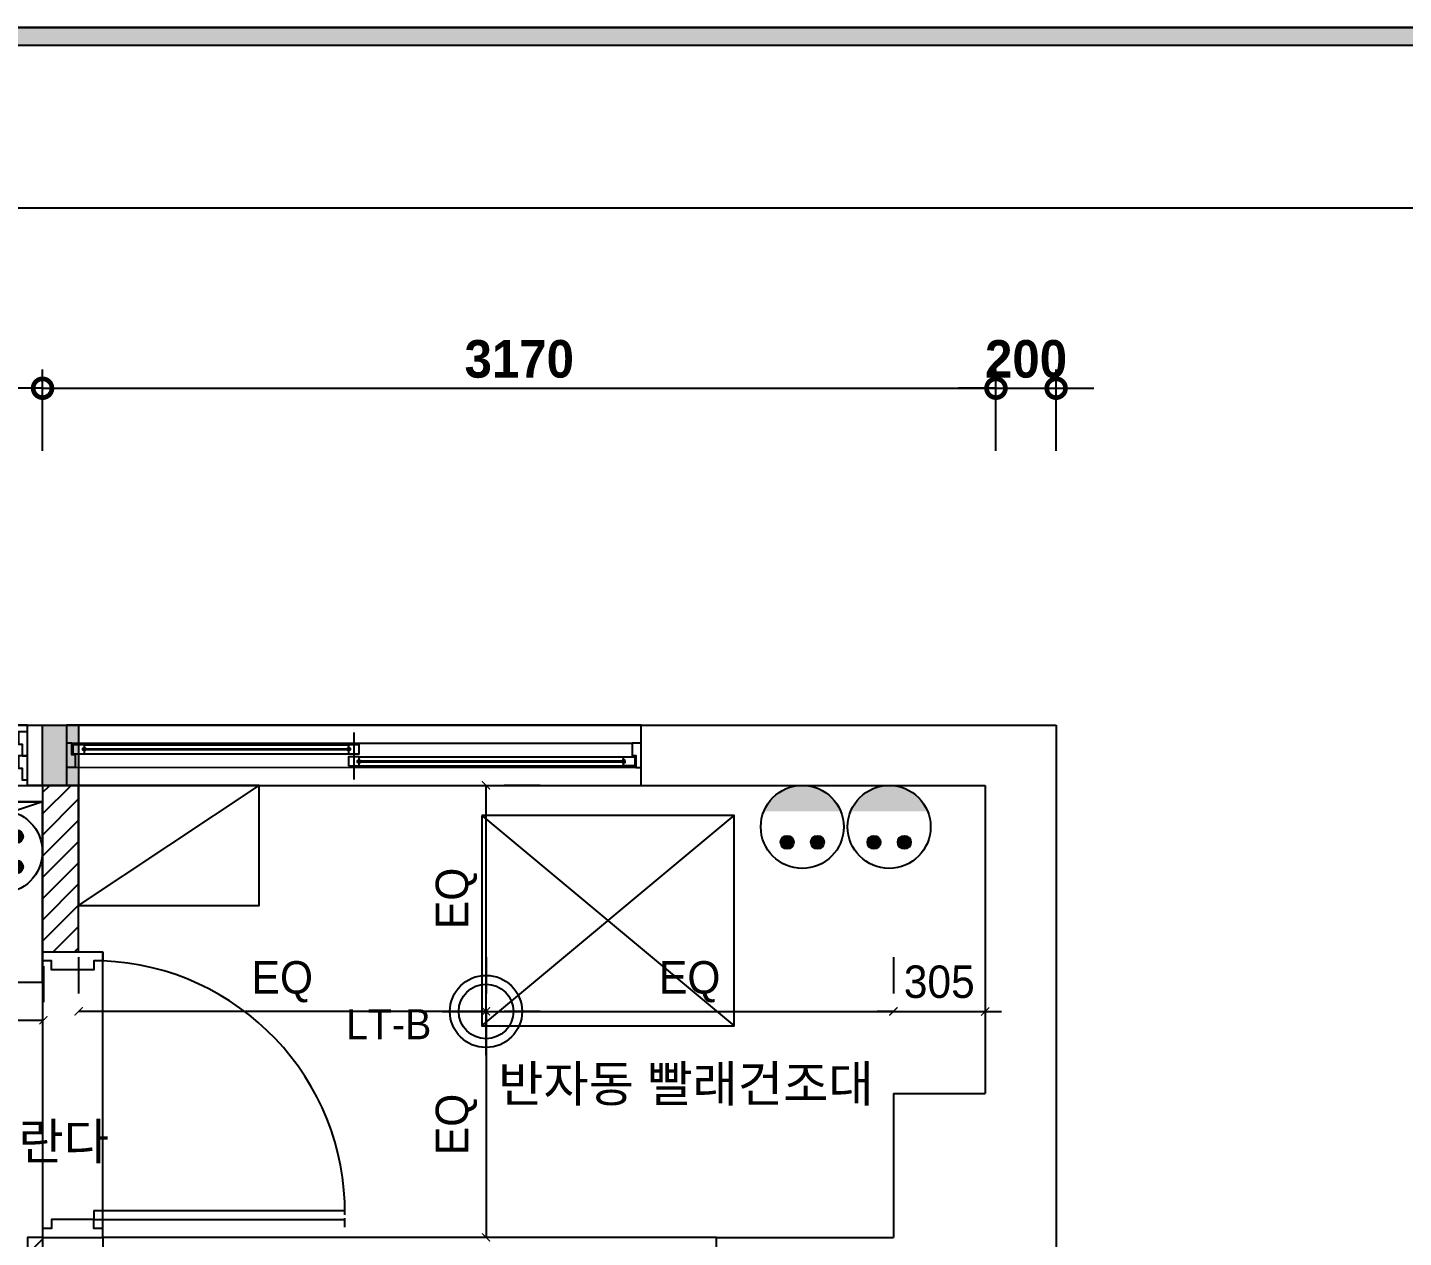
# Model space of a CAD drawing. Header units: inches. Extents: x 4138 to 127072, y -26315 to 43858.
# Drawn here: x 71249 to 75824, y 19049 to 23074 of the extents above; entities that cross this region are included whole.
import ezdxf
from ezdxf.enums import TextEntityAlignment as Align

# ---------------------------------------------------------------- set-up
doc = ezdxf.new("R2010")
doc.units = ezdxf.units.IN
doc.header["$LTSCALE"] = 50
doc.header["$MEASUREMENT"] = 0
for name, color, linetype in [('0-ELC TEXT', 7, 'Continuous'), ('0-LINE', 7, 'Continuous'), ('02-WAL', 2, 'Continuous'), ('03-WAL NEW', 3, 'Continuous'), ('04-WIN', 4, 'Continuous'), ('04-WIN TEXT', 4, 'Continuous'), ('06-FUR', 6, 'Continuous'), ('07-DIM', 5, 'Continuous'), ('07-DIM WAL', 5, 'Continuous'), ('FORM(YOURNAME)-11', 1, 'Continuous'), ('RC-LIGHT', 7, 'Continuous'), ('도면층2', 2, 'Continuous'), ('도면층4', 4, 'Continuous'), ('도면층5', 5, 'Continuous'), ('설비', 7, 'Continuous')]:
    doc.layers.add(name, color=color, linetype=linetype)
doc.styles.add('YOURNAME', font='HY울릉도M.TTF')
doc.styles.add('넥슨고딕', font='')
doc.styles.add('코레일둥고', font='Korail_Round_Gothic_Medium.ttf')
doc.styles.get('넥슨고딕').set_extended_font_data('NEXON Lv1 Gothic Bold', bold=True)
doc.dimstyles.new('50', dxfattribs={"dimscale": 50, "dimtxt": 2.5, "dimasz": 2.5, "dimexe": 1.25, "dimexo": 2, "dimtad": 1, "dimdec": 0, "dimtxsty": '넥슨고딕', "dimblk": 'DOTSMALL', "dimcen": 2.5, "dimclrd": 1, "dimclre": 1, "dimclrt": 2, "dimadec": 0, "dimazin": 0, "dimtfac": 1, "dimtdec": 0, "dimtix": 1, "dimtmove": 0, "dimatfit": 3, "dimldrblk": 'DOTSMALL', "dimfxl": 1.25, "dimarcsym": 0})
doc.dimstyles.new('YOURNAME-60', dxfattribs={"dimscale": 60, "dimtxt": 1.8, "dimasz": 0.9, "dimexe": 1, "dimexo": 3, "dimgap": 0.7, "dimtad": 1, "dimdec": 0, "dimzin": 0, "dimdsep": 46, "dimtxsty": 'YOURNAME', "dimblk": 'ARCHTICK', "dimcen": 0, "dimclrd": 1, "dimclre": 1, "dimclrt": 7, "dimadec": 0, "dimazin": 0, "dimtfac": 1, "dimtdec": 0, "dimtix": 1, "dimtmove": 2, "dimatfit": 3, "dimldrblk": 'ARCHTICK', "dimfxl": 1, "dimtolj": 1, "dimtzin": 0, "dimarcsym": 0})

# ---------------------------------------------------------------- blocks, each defined once
blk = doc.blocks.new('FORM-PLAN')
at = {"layer": 'FORM(YOURNAME)-11'}
h = blk.add_hatch(color=256, dxfattribs=at)
h.dxf.hatch_style = 1
h.paths.add_polyline_path([(-71444, 55115), (10556, 55115), (10556, 54915), (-71444, 54915)])
h.paths.add_polyline_path([(-71444, -2085), (10556, -2085), (10556, -2285), (-71444, -2285)])
at = {"layer": 'Defpoints', "color": 158}
for points in [[(-71444, -2285), (10556, -2285), (10556, 55115), (-71444, 55115)], [(-69444, 53115), (-64, 53115), (-64, 1215), (-69444, 1215)]]:
    blk.add_lwpolyline(points, close=True, dxfattribs=at)
at = {"layer": 'FORM(YOURNAME)-11'}
blk.add_lwpolyline([(-71444, 55115), (10556, 55115), (10556, 54915), (-71444, 54915)], close=True, dxfattribs=at)
at = {"layer": 'FORM(YOURNAME)-11', "color": 3, "style": 'YOURNAME'}
for tag, height, p in [('1', 450, (9905, 18188)), ('2', 450, (9905, 17544)), ('3', 450, (9905, 16257)), ('4', 450, (9905, 14326)), ('5', 515, (9905, 12009)), ('6', 515, (9905, 9757)), ('7', 515, (9905, 7504)), ('8', 515, (9905, 5252)), ('9', 515, (9905, 2999)), ('10', 515, (5655, 811)), ('11', 515, (9905, 747)), ('12', 515, (5655, -1441)), ('13', 515, (9905, -1441))]:
    blk.add_attdef(tag, text='', height=height, dxfattribs=at).set_placement(p, align=Align.MIDDLE_RIGHT)
blk = doc.blocks.new('_DOTSMALL')
at = {"color": 0, "linetype": 'ByBlock', "const_width": 0.5}
blk.add_lwpolyline([(-0.0625, 0, 1), (0.0625, 0, 1)], format="xyb", close=True, dxfattribs=at)
blk = doc.blocks.new('*D47')
at = {"layer": '07-DIM', "color": 1, "lineweight": -2, "transparency": 16777216}
for p, q in [((74468.9, 21666.1), (74468.9, 21936.5)), ((74668.9, 21666.1), (74668.9, 21936.5)), ((74468.9, 21874), (74343.9, 21874)), ((74468.9, 21874), (74668.9, 21874)), ((74668.9, 21874), (74793.9, 21874))]:
    blk.add_line(p, q, dxfattribs=at)
at = {"layer": 'Defpoints', "color": 0, "transparency": 16777216}
for p in [(74668.9, 21874), (74468.9, 21566.1), (74668.9, 21566.1)]:
    blk.add_point(p, dxfattribs=at)
at = {"layer": '07-DIM', "color": 1, "lineweight": -2, "transparency": 16777216, "xscale": 125, "yscale": 125, "zscale": 125}
blk.add_blockref('_DOTSMALL', (74468.9, 21874), dxfattribs=at)
at = {"layer": '07-DIM', "color": 1, "lineweight": -2, "transparency": 16777216, "xscale": 125, "yscale": 125, "zscale": 125, "rotation": 180}
blk.add_blockref('_DOTSMALL', (74668.9, 21874), dxfattribs=at)
at = {"layer": '07-DIM', "color": 2, "transparency": 16777216, "insert": (74568.9, 21970.8), "char_height": 125, "attachment_point": 5, "style": '넥슨고딕'}
blk.add_mtext('200', dxfattribs=at)
blk = doc.blocks.new('*D48')
at = {"layer": '07-DIM', "color": 1, "lineweight": -2, "transparency": 16777216}
for p, q in [((67538.9, 21666.1), (67538.9, 21936.5)), ((71298.9, 21666.1), (71298.9, 21936.5)), ((71298.9, 21874), (67538.9, 21874))]:
    blk.add_line(p, q, dxfattribs=at)
at = {"layer": 'Defpoints', "color": 0, "transparency": 16777216}
for p in [(67538.9, 21874), (67538.9, 21566.1), (71298.9, 21566.1)]:
    blk.add_point(p, dxfattribs=at)
at = {"layer": '07-DIM', "color": 1, "lineweight": -2, "transparency": 16777216, "xscale": 125, "yscale": 125, "zscale": 125, "rotation": 180}
blk.add_blockref('_DOTSMALL', (67538.9, 21874), dxfattribs=at)
at = {"layer": '07-DIM', "color": 1, "lineweight": -2, "transparency": 16777216, "xscale": 125, "yscale": 125, "zscale": 125}
blk.add_blockref('_DOTSMALL', (71298.9, 21874), dxfattribs=at)
at = {"layer": '07-DIM', "color": 2, "transparency": 16777216, "insert": (69418.9, 21970.8), "char_height": 125, "attachment_point": 5, "style": '넥슨고딕'}
blk.add_mtext('3760', dxfattribs=at)
blk = doc.blocks.new('*D74')
at = {"layer": '07-DIM', "color": 1, "lineweight": -2, "transparency": 16777216}
for p, q in [((71298.9, 21666.1), (71298.9, 21936.5)), ((74468.9, 21666.1), (74468.9, 21936.5)), ((71298.9, 21874), (74468.9, 21874))]:
    blk.add_line(p, q, dxfattribs=at)
at = {"layer": 'Defpoints', "color": 0, "transparency": 16777216}
for p in [(74468.9, 21874), (71298.9, 21566.1), (74468.9, 21566.1)]:
    blk.add_point(p, dxfattribs=at)
at = {"layer": '07-DIM', "color": 1, "lineweight": -2, "transparency": 16777216, "xscale": 125, "yscale": 125, "zscale": 125, "rotation": 180}
blk.add_blockref('_DOTSMALL', (71298.9, 21874), dxfattribs=at)
at = {"layer": '07-DIM', "color": 1, "lineweight": -2, "transparency": 16777216, "xscale": 125, "yscale": 125, "zscale": 125}
blk.add_blockref('_DOTSMALL', (74468.9, 21874), dxfattribs=at)
at = {"layer": '07-DIM', "color": 2, "transparency": 16777216, "insert": (72883.9, 21970.8), "char_height": 125, "attachment_point": 5, "style": '넥슨고딕'}
blk.add_mtext('3170', dxfattribs=at)
blk = doc.blocks.new('RRHREU')
at = {"color": 1, "linetype": 'Continuous'}
for p, q in [((119141.7, 54330.2), (119141.7, 54530.2)), ((119041.7, 54430.2), (119241.7, 54430.2))]:
    blk.add_line(p, q, dxfattribs=at)
at = {"layer": 'RC-LIGHT'}
for radius in [82.5, 62.5]:
    blk.add_circle((119141.7, 54430.2), radius, dxfattribs=at)
blk = doc.blocks.new('FLOOR')
at = {"layer": '02-WAL'}
for p, q in [((45594.7, 47114.3), (52924.7, 47114.3)), ((52924.7, 47114.3), (52924.7, 34986.3)), ((45794.7, 46914.3), (52688.7, 46914.3)), ((52688.7, 46914.3), (52688.7, 45889.3)), ((52383.7, 45889.3), (52383.7, 45410.3)), ((52383.7, 45889.3), (52688.7, 45889.3)), ((49554.7, 45410.3), (49554.7, 42295.3)), ((49554.7, 45410.3), (49754.7, 45410.3)), ((49754.7, 45410.3), (49754.7, 42434.3)), ((51795.7, 45184.3), (51795.7, 45410.3)), ((51795.7, 45410.3), (52383.7, 45410.3))]:
    blk.add_line(p, q, dxfattribs=at)
at = {"layer": '04-WIN'}
for p, q in [((50589.7, 47090.4), (50589.7, 46933.4)), ((49652.1, 47054.3), (51514.7, 47054.3)), ((49693.8, 47049.3), (50572.2, 47049.3)), ((49693.8, 47019.3), (49693.8, 47029.3)), ((49693.8, 47019.3), (50572.2, 47019.3)), ((50607.2, 47008.9), (51486, 47008.9)), ((49664.7, 46974.3), (51527.2, 46974.2)), ((50607.2, 46978.9), (51486, 46978.9))]:
    blk.add_line(p, q, dxfattribs=at)
for points in [[(46804.7, 46914.3), (49504.7, 46914.3), (49504.7, 47114.3), (46804.7, 47114.3)], [(49504.7, 47114.3), (49634.7, 47114.3), (49634.7, 46914.3), (49504.7, 46914.3)], [(51544.7, 47114.3), (49634.7, 47114.3), (49634.7, 46914.3), (51544.7, 46914.3)], [(50577.7, 47031.1), (50572.2, 47029.3), (50572.2, 47019.3), (50607.2, 47019.3), (50607.2, 47049.3), (50572.2, 47049.3), (50572.2, 47039.3), (50577.7, 47037.5)], [(50572.2, 46978.9), (50607.2, 46978.9), (50607.2, 46988.9), (50601.7, 46990.7), (50601.7, 46997.2), (50607.2, 46998.9), (50607.2, 47008.9), (50572.2, 47008.9)], [(51489.5, 46991.9), (50603.7, 46991.9), (50603.7, 46995.9), (51489.5, 46995.9)], [(51491.5, 46997.2), (51486, 46998.9), (51486, 47008.9), (51524, 47008.9), (51524, 46978.9), (51486, 46978.9), (51486, 46988.9), (51491.5, 46990.7)], [(49754.7, 45184.3), (51795.7, 45184.3), (51795.7, 45410.3), (49754.7, 45410.3)]]:
    blk.add_lwpolyline(points, close=True, dxfattribs=at)
for points in [[(49504.7, 47083.6), (49504.7, 47092.7), (49474.7, 47092.7), (49474.7, 47053.7), (49474.7, 47051.6), (49487.2, 47051.6), (49487.2, 47012.6), (49504.7, 47012.6), (49504.7, 47021.6)], [(49634.7, 46983.3), (49634.7, 46974.3), (49664.7, 46974.3), (49664.7, 47015.3), (49652.1, 47015.3), (49652.1, 47054.3), (49634.7, 47054.3), (49634.7, 47045.3)], [(49693.8, 47029.3), (49688.2, 47031.1), (49688.2, 47037.5), (49693.8, 47039.3), (49693.8, 47049.3), (49655.8, 47049.3), (49655.8, 47019.3), (49693.8, 47019.3)], [(50575.7, 47032.3), (49690.3, 47032.3), (49690.3, 47036.3), (50575.7, 47036.3), (50575.7, 47032.3), (50575.7, 47036.3)], [(49693.8, 47040.1), (49696.5, 47038.7), (49697, 47037.7), (49697.6, 47036.3)], [(49693.8, 47028.5), (49696.5, 47029.9), (49697, 47030.9), (49697.6, 47032.3)], [(50572.2, 47040.1), (50569.4, 47038.7), (50568.9, 47037.7), (50568.4, 47036.3)], [(50572.2, 47028.5), (50569.4, 47029.9), (50568.9, 47030.9), (50568.4, 47032.3)], [(51544.7, 47045.2), (51544.7, 47054.3), (51514.7, 47054.3), (51514.7, 47015.3), (51514.7, 47013.2), (51527.2, 47013.2), (51527.2, 46974.2), (51544.7, 46974.2), (51544.7, 46983.2)], [(49504.7, 47003.5), (49504.7, 47012.6), (49474.7, 47012.6), (49474.7, 46973.6), (49474.7, 46971.5), (49487.2, 46971.5), (49487.2, 46932.5), (49504.7, 46932.5), (49504.7, 46941.5)], [(50607.2, 46999.7), (50610, 46998.4), (50610.5, 46997.4), (50611, 46995.9)], [(50607.2, 46988.2), (50610, 46989.5), (50610.5, 46990.5), (50611, 46991.9)], [(51486, 46999.7), (51483.2, 46998.4), (51482.7, 46997.4), (51482.2, 46995.9)], [(51486, 46988.2), (51483.2, 46989.5), (51482.7, 46990.5), (51482.2, 46991.9)]]:
    blk.add_lwpolyline(points, dxfattribs=at)
at = {"layer": '도면층2'}
blk.add_line((51795.7, 45184.3), (51795.7, 45410.3), dxfattribs=at)
at = {"layer": '도면층4'}
blk.add_line((51795.7, 45184.3), (51795.7, 45410.3), dxfattribs=at)
blk = doc.blocks.new('ERER')
at = {"layer": '03-WAL NEW'}
h = blk.add_hatch(dxfattribs=at)
h.set_pattern_fill('_USER', color=256, scale=50, angle=45, pattern_type=0)
h.set_pattern_definition([(45, (35, -18420), (-35.35534, 35.35534), [])])
h.paths.add_polyline_path([(75354.7, 27940.3), (75474.7, 27940.3), (75474.7, 28494.3), (75354.7, 28494.3)])
h = blk.add_hatch(dxfattribs=at)
h.set_pattern_fill('_USER', color=256, scale=50, angle=45, pattern_type=0)
h.set_pattern_definition([(45, (0, 0), (-35.35534, 35.35534), [])])
h.paths.add_polyline_path([(75354.7, 26990.3), (75304.7, 26990.3), (75304.7, 24999.3), (75354.7, 24999.3)])
h.paths.add_polyline_path([(75354.7, 24014.3), (75304.7, 24014.3), (75304.7, 23875.3), (75354.7, 23875.3)])
at = {"layer": '04-WIN TEXT'}
h = blk.add_hatch(color=256, dxfattribs=at)
h.dxf.hatch_style = 1
h.paths.add_polyline_path([(75354.7, 28694.3), (75474.7, 28694.3), (75474.7, 28494.3), (75354.7, 28494.3)])
at = {"layer": '03-WAL NEW'}
for points in [[(71594.7, 28494.3), (71594.7, 28439.3), (75354.7, 28439.3)], [(75354.7, 26990.3), (75304.7, 26990.3), (75304.7, 24999.3), (75354.7, 24999.3)]]:
    blk.add_lwpolyline(points, dxfattribs=at)
blk.add_lwpolyline([(75354.7, 27940.3), (75474.7, 27940.3), (75474.7, 28494.3), (75354.7, 28494.3)], close=True, dxfattribs=at)
at = {"layer": '04-WIN'}
for p, q in [((75524.7, 27080.3), (76360.2, 27080.3)), ((75524.7, 27080.3), (75524.7, 27050.3)), ((75524.7, 27050.3), (76360.2, 27050.3))]:
    blk.add_line(p, q, dxfattribs=at)
at = {"layer": '04-WIN TEXT'}
blk.add_lwpolyline([(75354.7, 28694.3), (75474.7, 28694.3), (75474.7, 28494.3), (75354.7, 28494.3)], close=True, dxfattribs=at)
at = {"layer": '06-FUR', "color": 8}
for p, q in [((75474.7, 28094.3), (76074.7, 28494.3)), ((76814.7, 27694.3), (77654.7, 28394.3)), ((76814.7, 28394.3), (77654.7, 27694.3))]:
    blk.add_line(p, q, dxfattribs=at)
for points in [[(75474.7, 28094.3), (76074.7, 28094.3), (76074.7, 28494.3), (75474.7, 28494.3)], [(76814.7, 28394.3), (76814.7, 27694.3), (77654.7, 27694.3), (77654.7, 28394.3)]]:
    blk.add_lwpolyline(points, close=True, dxfattribs=at)
blk.add_lwpolyline([(75354.7, 28439.3), (73554.7, 28439.3), (73554.7, 27839.3), (75354.7, 27839.3), (75354.7, 28439.3), (73554.7, 27839.3)], dxfattribs=at)
at = {"layer": '도면층4'}
for p, q in [((75354.7, 27940.3), (75354.7, 26990.3)), ((75554.7, 26990.3), (75554.7, 27940.3)), ((75524.7, 27050.3), (76360.2, 27050.3)), ((76360.2, 27024.3), (76360.2, 27054.3))]:
    blk.add_line(p, q, dxfattribs=at)
for points in [[(75554.7, 27940.3), (75554.7, 27910.3), (75524.7, 27910.3), (75524.7, 27880.3), (75384.7, 27880.3), (75384.7, 27910.3), (75354.7, 27910.3), (75354.7, 27940.3), (75554.7, 27940.3)], [(75554.7, 26990.3), (75554.7, 27020.3), (75524.7, 27020.3), (75524.7, 27050.3), (75384.7, 27050.3), (75384.7, 27020.3), (75354.7, 27020.3), (75354.7, 26990.3), (75554.7, 26990.3)]]:
    blk.add_lwpolyline(points, dxfattribs=at)
at = {"layer": '도면층5'}
blk.add_arc((75522.1, 27072.8), 838.1, 359.4873, 87.7748, dxfattribs=at)
blk.add_blockref('FLOOR', (25800, -18420))
blk = doc.blocks.new('egoo')
at = {"layer": '설비'}
h = blk.add_hatch(color=140, dxfattribs=at)
edge = h.paths.add_edge_path()
edge.add_arc((1015645.3, 443433.7), 22.3, 0, 360)
h = blk.add_hatch(color=140, dxfattribs=at)
edge = h.paths.add_edge_path()
edge.add_arc((1015747.7, 443433.7), 22.3, 0, 360)
h = blk.add_hatch(color=140, dxfattribs=at)
edge = h.paths.add_edge_path()
edge.add_line((1015826.3, 443329.1), (1015566.6, 443329.1))
edge.add_ellipse((1015696.5, 443381.5), major_axis=(99, 99), ratio=1, start_angle=156.9578, end_angle=293.0422)
at = {"layer": '설비', "color": 140}
for centre, radius in [((1015696.5, 443381.5), 140), ((1015645.3, 443433.7), 22.3), ((1015747.7, 443433.7), 22.3)]:
    blk.add_circle(centre, radius, dxfattribs=at)
blk = doc.blocks.new('4tn')
at = {"layer": '설비'}
h = blk.add_hatch(color=140, dxfattribs=at)
edge = h.paths.add_edge_path()
edge.add_arc((71109, 20382.7), 22, 0, 360)
h = blk.add_hatch(color=140, dxfattribs=at)
edge = h.paths.add_edge_path()
edge.add_arc((71212.1, 20382.7), 22, 0, 360)
h = blk.add_hatch(color=140, dxfattribs=at)
edge = h.paths.add_edge_path()
edge.add_arc((71109, 20281.8), 22, 0, 360)
h = blk.add_hatch(color=140, dxfattribs=at)
edge = h.paths.add_edge_path()
edge.add_arc((71212.1, 20281.8), 22, 0, 360)
at = {"layer": '설비', "color": 140}
for centre, radius in [((71160.5, 20332.3), 138), ((71109, 20382.7), 22), ((71212.1, 20382.7), 22), ((71109, 20281.8), 22), ((71212.1, 20281.8), 22)]:
    blk.add_circle(centre, radius, dxfattribs=at)
blk = doc.blocks.new('_ARCHTICK')
at = {"color": 0, "linetype": 'ByBlock', "const_width": 0.075}
blk.add_lwpolyline([(-0.25, -0.25), (0.25, 0.25)], dxfattribs=at)
blk = doc.blocks.new('*D530')
at = {"layer": '07-DIM', "color": 1, "lineweight": -2, "transparency": 16777216}
for p, q in [((70518.9, 19951.6), (70518.9, 19831.6)), ((71301.9, 19951.6), (71301.9, 19831.6)), ((70518.9, 19771.6), (71301.9, 19771.6))]:
    blk.add_line(p, q, dxfattribs=at)
at = {"layer": 'Defpoints', "color": 0, "transparency": 16777216}
for p in [(70518.9, 19771.6), (71301.9, 19771.6), (71301.9, 19771.6)]:
    blk.add_point(p, dxfattribs=at)
at = {"layer": '07-DIM', "color": 1, "lineweight": -2, "transparency": 16777216, "xscale": 54, "yscale": 54, "zscale": 54, "rotation": 180}
blk.add_blockref('_ARCHTICK', (70518.9, 19771.6), dxfattribs=at)
at = {"layer": '07-DIM', "color": 1, "lineweight": -2, "transparency": 16777216, "xscale": 54, "yscale": 54, "zscale": 54}
blk.add_blockref('_ARCHTICK', (71301.9, 19771.6), dxfattribs=at)
at = {"layer": '07-DIM', "color": 7, "transparency": 16777216, "insert": (70910.4, 19870), "char_height": 108, "attachment_point": 5, "style": 'YOURNAME'}
blk.add_mtext('\\A1;EQ', dxfattribs=at)
blk = doc.blocks.new('*D533')
at = {"layer": '07-DIM', "color": 1, "lineweight": -2, "transparency": 16777216}
for p, q in [((72773.4, 19801), (72773.4, 20553)), ((72953.4, 20553), (72833.4, 20553)), ((72953.4, 19801), (72833.4, 19801))]:
    blk.add_line(p, q, dxfattribs=at)
at = {"layer": 'Defpoints', "color": 0, "transparency": 16777216}
for p in [(72773.4, 20553), (72773.4, 20553), (72773.4, 19801)]:
    blk.add_point(p, dxfattribs=at)
at = {"layer": '07-DIM', "color": 1, "lineweight": -2, "transparency": 16777216, "xscale": 54, "yscale": 54, "zscale": 54}
for p, rotation in [((72773.4, 20553), 90), ((72773.4, 19801), 270)]:
    blk.add_blockref('_ARCHTICK', p, dxfattribs=dict(at, rotation=rotation))
at = {"layer": '07-DIM', "color": 7, "transparency": 16777216, "insert": (72674.9, 20177), "char_height": 108, "attachment_point": 5, "rotation": 90, "style": 'YOURNAME'}
blk.add_mtext('\\A1;EQ', dxfattribs=at)
blk = doc.blocks.new('*D534')
at = {"layer": '07-DIM', "color": 1, "lineweight": -2, "transparency": 16777216}
for p, q in [((72773.4, 19801), (72773.4, 19049)), ((72953.4, 19801), (72833.4, 19801)), ((72953.4, 19049), (72833.4, 19049))]:
    blk.add_line(p, q, dxfattribs=at)
at = {"layer": 'Defpoints', "color": 0, "transparency": 16777216}
for p in [(72773.4, 19801), (72773.4, 19049), (72773.4, 19049)]:
    blk.add_point(p, dxfattribs=at)
at = {"layer": '07-DIM', "color": 1, "lineweight": -2, "transparency": 16777216, "xscale": 54, "yscale": 54, "zscale": 54}
for p, rotation in [((72773.4, 19801), 90), ((72773.4, 19049), 270)]:
    blk.add_blockref('_ARCHTICK', p, dxfattribs=dict(at, rotation=rotation))
at = {"layer": '07-DIM', "color": 7, "transparency": 16777216, "insert": (72674.9, 19425), "char_height": 108, "attachment_point": 5, "rotation": 90, "style": 'YOURNAME'}
blk.add_mtext('\\A1;EQ', dxfattribs=at)
blk = doc.blocks.new('*D535')
at = {"layer": '07-DIM', "color": 1, "lineweight": -2, "transparency": 16777216}
for p, q in [((72773.4, 19981), (72773.4, 19861)), ((74127.9, 19981), (74127.9, 19861)), ((72773.4, 19801), (74127.9, 19801))]:
    blk.add_line(p, q, dxfattribs=at)
at = {"layer": 'Defpoints', "color": 0, "transparency": 16777216}
for p in [(72773.4, 19801), (74127.9, 19801), (74127.9, 19801)]:
    blk.add_point(p, dxfattribs=at)
at = {"layer": '07-DIM', "color": 1, "lineweight": -2, "transparency": 16777216, "xscale": 54, "yscale": 54, "zscale": 54, "rotation": 180}
blk.add_blockref('_ARCHTICK', (72773.4, 19801), dxfattribs=at)
at = {"layer": '07-DIM', "color": 1, "lineweight": -2, "transparency": 16777216, "xscale": 54, "yscale": 54, "zscale": 54}
blk.add_blockref('_ARCHTICK', (74127.9, 19801), dxfattribs=at)
at = {"layer": '07-DIM', "color": 7, "transparency": 16777216, "insert": (73450.6, 19899.4), "char_height": 108, "attachment_point": 5, "style": 'YOURNAME'}
blk.add_mtext('\\A1;EQ', dxfattribs=at)
blk = doc.blocks.new('*D536')
at = {"layer": '07-DIM', "color": 1, "lineweight": -2, "transparency": 16777216}
for p, q in [((74127.9, 19981), (74127.9, 19861)), ((74432.9, 19981), (74432.9, 19861)), ((74127.9, 19801), (74073.9, 19801)), ((74127.9, 19801), (74432.9, 19801)), ((74432.9, 19801), (74486.9, 19801))]:
    blk.add_line(p, q, dxfattribs=at)
at = {"layer": 'Defpoints', "color": 0, "transparency": 16777216}
for p in [(74127.9, 19801), (74432.9, 19801), (74432.9, 19801)]:
    blk.add_point(p, dxfattribs=at)
at = {"layer": '07-DIM', "color": 1, "lineweight": -2, "transparency": 16777216, "xscale": 54, "yscale": 54, "zscale": 54}
blk.add_blockref('_ARCHTICK', (74127.9, 19801), dxfattribs=at)
at = {"layer": '07-DIM', "color": 1, "lineweight": -2, "transparency": 16777216, "xscale": 54, "yscale": 54, "zscale": 54, "rotation": 180}
blk.add_blockref('_ARCHTICK', (74432.9, 19801), dxfattribs=at)
at = {"layer": '07-DIM', "color": 7, "transparency": 16777216, "insert": (74280.4, 19899.1), "char_height": 108, "attachment_point": 5, "style": 'YOURNAME'}
blk.add_mtext('\\A1;305', dxfattribs=at)
blk = doc.blocks.new('*D537')
at = {"layer": '07-DIM', "color": 1, "lineweight": -2, "transparency": 16777216}
for p, q in [((71418.9, 19981), (71418.9, 19861)), ((72773.4, 19981), (72773.4, 19861)), ((72773.4, 19801), (71418.9, 19801))]:
    blk.add_line(p, q, dxfattribs=at)
at = {"layer": 'Defpoints', "color": 0, "transparency": 16777216}
for p in [(71418.9, 19801), (71418.9, 19801), (72773.4, 19801)]:
    blk.add_point(p, dxfattribs=at)
at = {"layer": '07-DIM', "color": 1, "lineweight": -2, "transparency": 16777216, "xscale": 54, "yscale": 54, "zscale": 54, "rotation": 180}
blk.add_blockref('_ARCHTICK', (71418.9, 19801), dxfattribs=at)
at = {"layer": '07-DIM', "color": 1, "lineweight": -2, "transparency": 16777216, "xscale": 54, "yscale": 54, "zscale": 54}
blk.add_blockref('_ARCHTICK', (72773.4, 19801), dxfattribs=at)
at = {"layer": '07-DIM', "color": 7, "transparency": 16777216, "insert": (72096.1, 19899.4), "char_height": 108, "attachment_point": 5, "style": 'YOURNAME'}
blk.add_mtext('\\A1;EQ', dxfattribs=at)

msp = doc.modelspace()

# ---------------------------------------------------------------- block references
at = {"layer": '0-LINE'}
msp.add_blockref('ERER', (-4055.8, -7941.3), dxfattribs=at)
at = {"layer": '07-DIM WAL', "xscale": 0.3, "yscale": 0.3, "zscale": 0.3}
msp.add_blockref('FORM-PLAN', (78071.7, 6539.4), dxfattribs=at)
at = {"layer": 'RC-LIGHT', "color": 140}
msp.add_blockref('4tn', (0, 0), dxfattribs=at)
at = {"layer": 'RC-LIGHT', "xscale": 1.454545454545455, "yscale": 1.454545454545455, "zscale": 1.454545454545455}
msp.add_blockref('RRHREU', (-100523.7, -59370.3), dxfattribs=at)
at = {"layer": '설비', "color": 253, "true_color": 0x95d0ad, "xscale": 0.9857143043153587, "yscale": 0.9857143043153587, "zscale": 0.9857143043153587, "rotation": 180}
for p in [(1075011.5, 457462.4), (1075300.3, 457462.4)]:
    msp.add_blockref('egoo', p, dxfattribs=at)

# ---------------------------------------------------------------- texts
at = {"layer": '0-ELC TEXT', "style": '코레일둥고'}
msp.add_text('반자동 빨래건조대', height=120, dxfattribs=at).set_placement((72813.8, 19500.6))
at = {"layer": 'RC-LIGHT', "color": 140, "style": '코레일둥고'}
msp.add_text('외부베란다', height=120, dxfattribs=at).set_placement((70766.7, 19428.6), align=Align.TOP_LEFT)
at = {"layer": '설비', "color": 30, "style": '코레일둥고'}
msp.add_text('LT-B', height=100, dxfattribs=at).set_placement((72308, 19808.4), align=Align.TOP_LEFT)

# ---------------------------------------------------------------- dimensions: what is measured, and where the dimension line sits
at = {"layer": '07-DIM'}
for base, p1, p2, dimstyle, picture, middle in [((67538.9, 21874), (71298.9, 21566.1), (67538.9, 21566.1), '50', '*D48', (69418.9, 21970.8)), ((74468.9, 21874), (71298.9, 21566.1), (74468.9, 21566.1), '50', '*D74', (72883.9, 21970.8)), ((74668.9, 21874), (74468.9, 21566.1), (74668.9, 21566.1), '50', '*D47', (74568.9, 21970.8)), ((74432.9, 19801), (74127.9, 19801), (74432.9, 19801), 'YOURNAME-60', '*D536', (74280.4, 19899.1))]:
    dim = msp.add_linear_dim(base=base, p1=p1, p2=p2, dimstyle=dimstyle, dxfattribs=at)
    dim.commit()
    dim.dimension.update_dxf_attribs({"geometry": picture, "text_midpoint": middle})
for base, p1, p2, angle, picture, middle in [((72773.4, 20553), (72773.4, 19801), (72773.4, 20553), 90, '*D533', (72674.9, 20177)), ((71301.9, 19771.6), (70518.9, 19771.6), (71301.9, 19771.6), 180, '*D530', (70910.4, 19870)), ((71418.9, 19801), (72773.4, 19801), (71418.9, 19801), 180, '*D537', (72096.1, 19899.4)), ((72773.4, 19049), (72773.4, 19801), (72773.4, 19049), 270, '*D534', (72674.9, 19425))]:
    dim = msp.add_linear_dim(base=base, p1=p1, p2=p2, angle=angle, text='EQ', dimstyle='YOURNAME-60', dxfattribs=at)
    dim.commit()
    dim.dimension.update_dxf_attribs({"geometry": picture, "text_midpoint": middle})
dim = msp.add_linear_dim(base=(74127.9, 19801), p1=(72773.4, 19801), p2=(74127.9, 19801), text='EQ', dimstyle='YOURNAME-60', dxfattribs=at)
dim.commit()
dim.dimension.update_dxf_attribs({"geometry": '*D535', "text_midpoint": (73450.6, 19899.4)})

doc.saveas('drawing.dxf')
